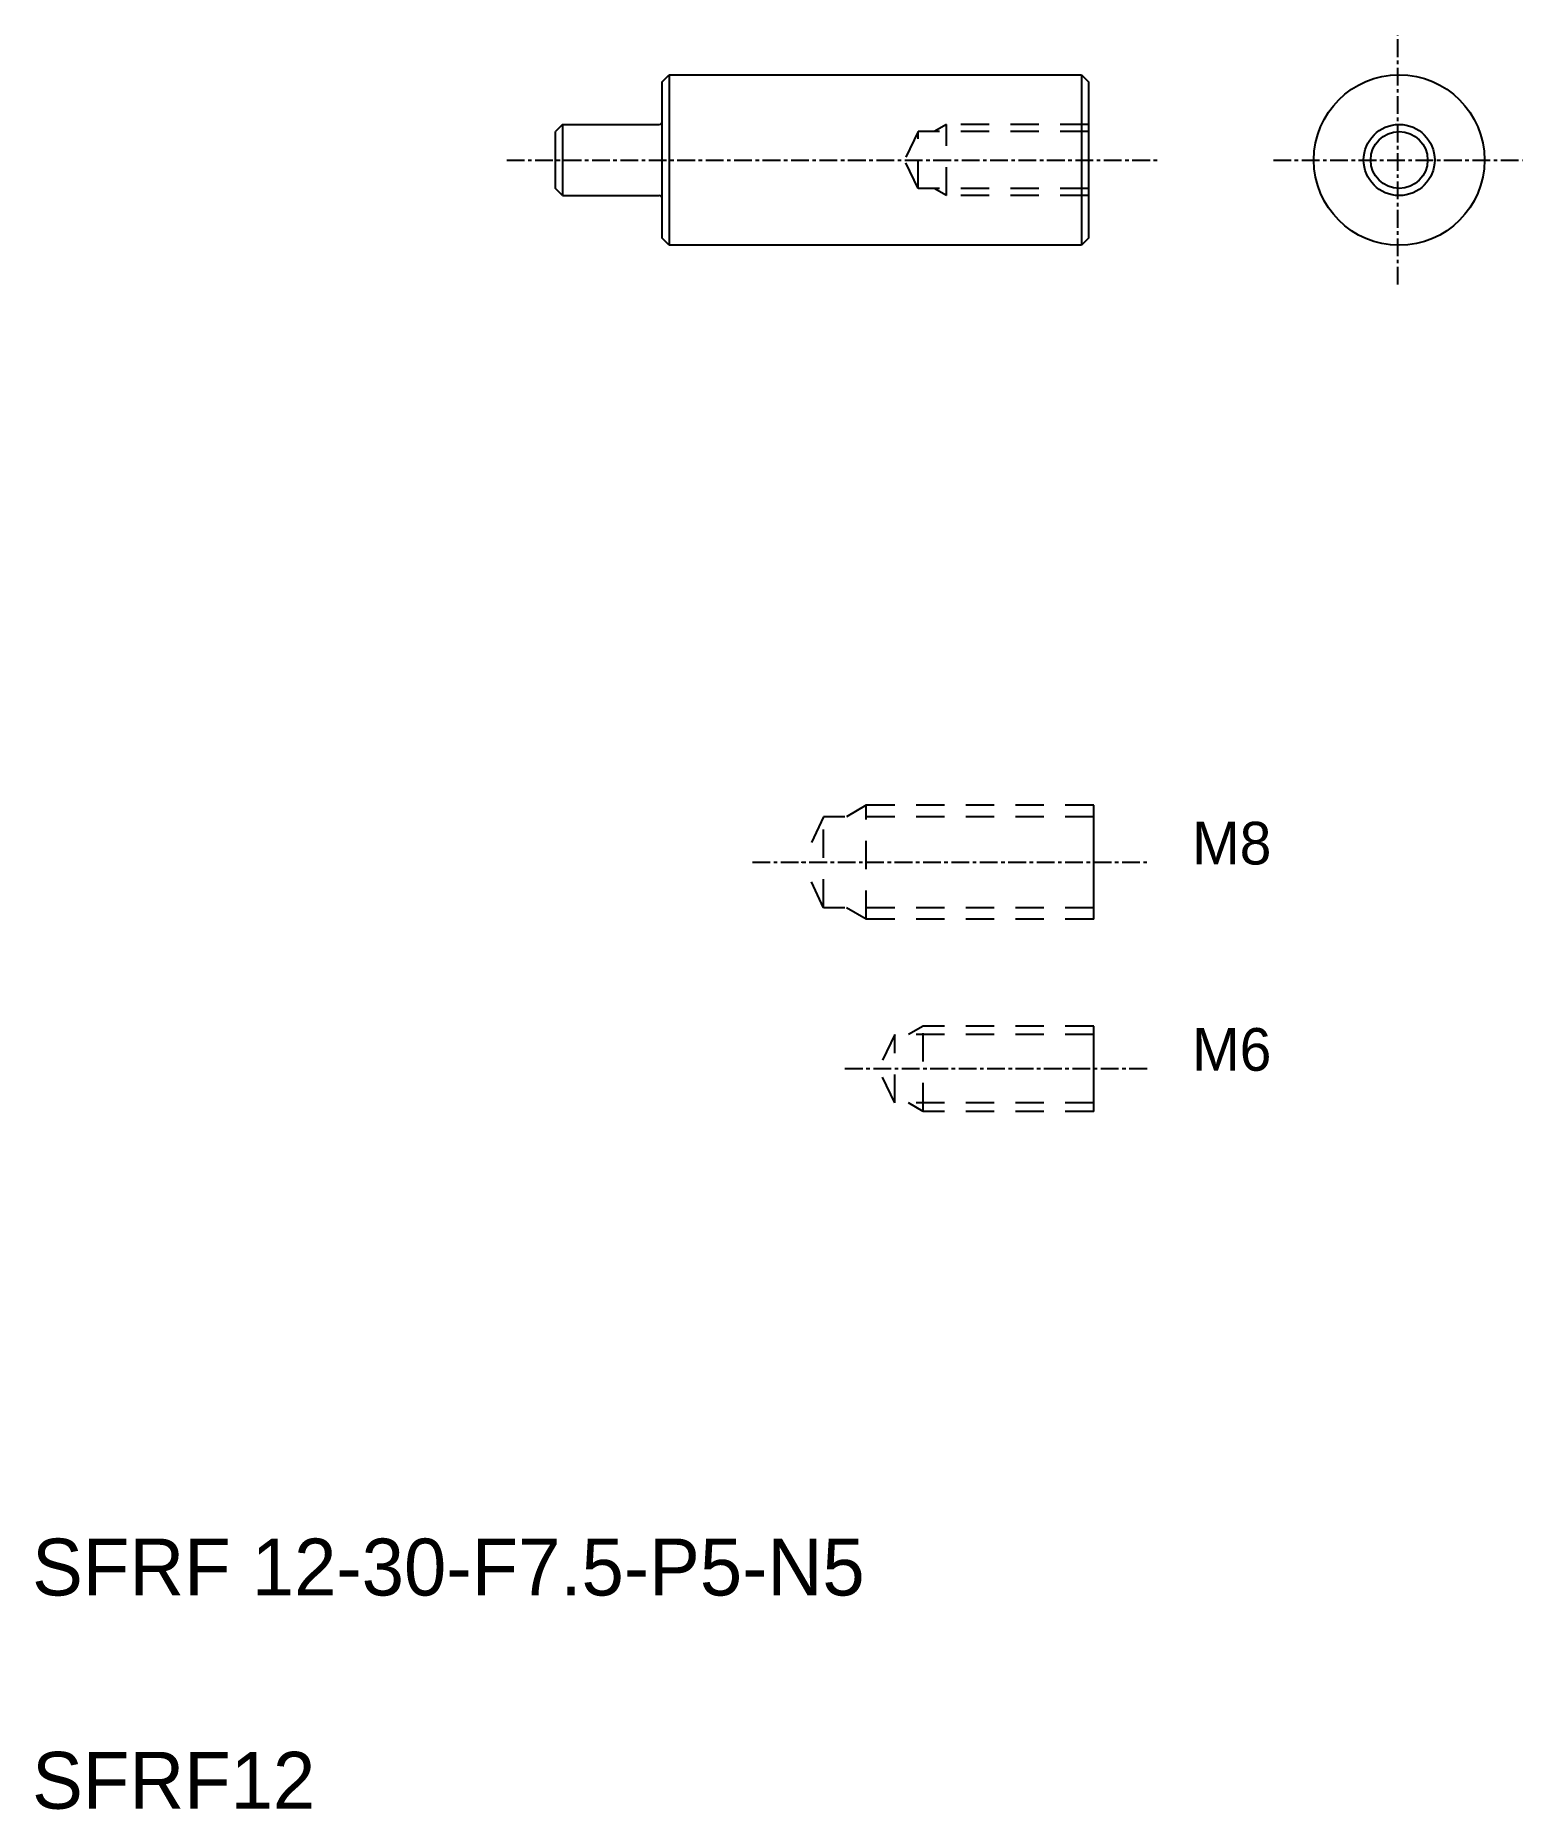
# Model space of a CAD drawing. Extents: x 44 to 149, y 78 to 203.
import ezdxf

# ---------------------------------------------------------------- set-up
doc = ezdxf.new("R2010")
doc.units = 0
doc.linetypes.add('CENTER', pattern=[2, 1.25, -0.25, 0.25, -0.25])
doc.linetypes.add('DASHED', pattern=[3.5, 2, -1.5])
doc.layers.get('0').update_dxf_attribs({"linetype": 'CONTINUOUS'})
doc.layers.add('CENTER', color=1, linetype='CENTER')

msp = doc.modelspace()

# ---------------------------------------------------------------- linework, layer by layer
for p, q in [((88.36, 200.01), (88.86, 200.51)), ((88.36, 189.01), (88.36, 200.01)), ((88.86, 200.51), (117.86, 200.51)), ((88.86, 200.51), (88.86, 188.51)), ((117.86, 200.51), (117.86, 188.51)), ((117.86, 200.51), (118.36, 200.01)), ((118.36, 200.01), (118.36, 189.01)), ((88.86, 197.51), (88.86, 197.51)), ((81.36, 197.01), (80.86, 196.51)), ((80.86, 192.51), (80.86, 196.51)), ((88.86, 194.51), (88.86, 194.51)), ((81.36, 192.01), (80.86, 192.51)), ((88.86, 188.51), (88.36, 189.01)), ((117.86, 188.51), (88.86, 188.51)), ((118.36, 189.01), (117.86, 188.51)), ((118.72, 141.12), (118.72, 149.12)), ((118.72, 127.59), (118.72, 133.59))]:
    msp.add_line(p, q)
at = {"color": 7, "linetype": 'CONTINUOUS'}
for p, q in [((81.36, 197.01), (88.16, 197.01)), ((81.36, 192.01), (88.16, 192.01))]:
    msp.add_line(p, q, dxfattribs=at)
at = {"color": 7}
msp.add_line((81.36, 197.01), (81.36, 192.01), dxfattribs=at)
at = {"color": 3, "linetype": 'DASHED'}
for p, q in [((106.36, 196.51), (105.41, 194.51)), ((118.36, 196.51), (106.36, 196.51)), ((106.36, 192.51), (106.36, 196.51)), ((108.36, 197.01), (107.5, 196.51)), ((118.36, 197.01), (108.36, 197.01)), ((108.36, 192.01), (108.36, 197.01)), ((106.36, 192.51), (105.41, 194.51)), ((118.36, 192.51), (106.36, 192.51)), ((108.36, 192.01), (107.5, 192.51)), ((118.36, 192.01), (108.36, 192.01)), ((102.72, 149.12), (101.33, 148.32)), ((102.72, 141.12), (102.72, 149.12)), ((118.72, 149.12), (102.72, 149.12)), ((99.72, 148.32), (98.2, 145.12)), ((99.72, 141.92), (99.72, 148.32)), ((118.72, 148.32), (99.72, 148.32)), ((99.72, 141.92), (98.2, 145.12)), ((118.72, 141.92), (99.72, 141.92)), ((102.72, 141.12), (101.33, 141.92)), ((118.72, 141.12), (102.72, 141.12)), ((106.72, 133.59), (105.68, 132.99)), ((106.72, 127.59), (106.72, 133.59)), ((118.72, 133.59), (106.72, 133.59)), ((104.72, 132.99), (103.58, 130.59)), ((104.72, 128.19), (104.72, 132.99)), ((118.72, 132.99), (104.72, 132.99)), ((104.72, 128.19), (103.58, 130.59)), ((118.72, 128.19), (104.72, 128.19)), ((106.72, 127.59), (105.68, 128.19)), ((118.72, 127.59), (106.72, 127.59))]:
    msp.add_line(p, q, dxfattribs=at)
msp.add_circle((140.2, 194.51), 6)
at = {"color": 3, "linetype": 'CONTINUOUS'}
msp.add_circle((140.2, 194.51), 2.5, dxfattribs=at)
at = {"linetype": 'CONTINUOUS'}
msp.add_circle((140.2, 194.51), 2, dxfattribs=at)
for centre, start, end in [((88.16, 197.21), 270, 0), ((88.16, 191.81), 0, 90)]:
    msp.add_arc(centre, 0.2, start, end)
at = {"layer": 'CENTER', "color": 1, "linetype": 'CENTER'}
for p, q in [((140.11, 185.75), (140.11, 203.27)), ((77.43, 194.51), (123.32, 194.51)), ((131.35, 194.51), (148.88, 194.51)), ((94.71, 145.12), (122.52, 145.12)), ((122.47, 130.59), (101.05, 130.59))]:
    msp.add_line(p, q, dxfattribs=at)

# ---------------------------------------------------------------- texts
at = {"color": 7}
for s, p in [('M8', (125.64, 144.96)), ('M6', (125.64, 130.45))]:
    msp.add_text(s, height=3, dxfattribs=at).set_placement(p)
for s, p in [('SFRF 12-30-F7.5-P5-N5', (44.05, 93.54)), ('SFRF12', (44.05, 78.54))]:
    msp.add_text(s, height=4).set_placement(p)

doc.saveas('drawing.dxf')
